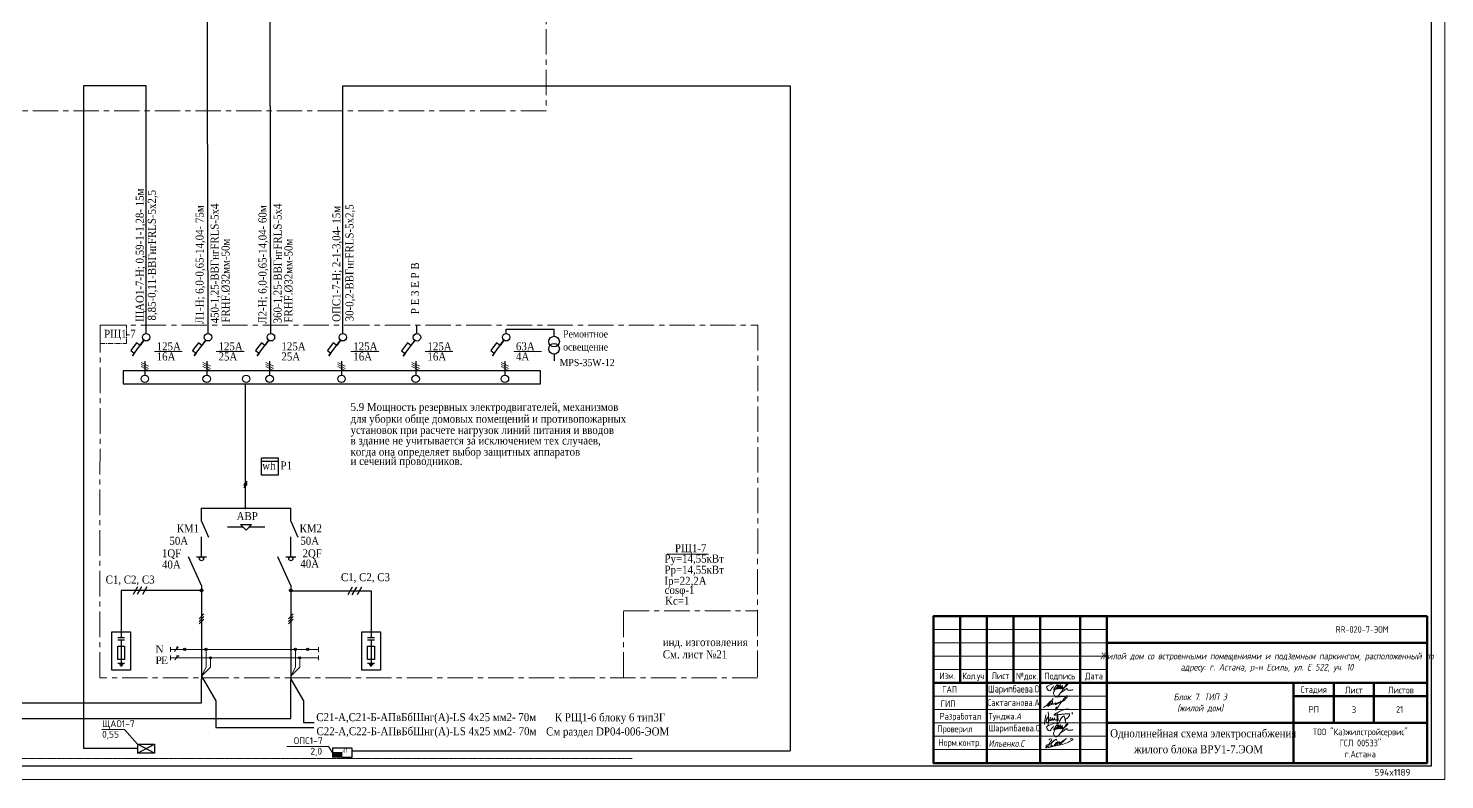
# Model space of a CAD drawing. Header units: millimetres. Extents: x 238368 to 12576735, y -3287118 to 3545602.
# Drawn here: x 5350084 to 5403170, y -2015377 to -1987223 of the extents above; entities that cross this region are included whole.
import ezdxf

# ---------------------------------------------------------------- set-up
doc = ezdxf.new("R2010")
doc.units = ezdxf.units.MM
for name, pattern in [('ACAD_ISO04W100', [30, 24, -3, 0, -3]), ('CENTER', [50.8, 31.75, -6.35, 6.35, -6.35]), ('CENTER2', [28.575, 19.05, -3.175, 3.175, -3.175]), ('CONTI', [0])]:
    doc.linetypes.add(name, pattern=pattern)
doc.layers.get('0').update_dxf_attribs({"lineweight": 13})
for name, color, linetype, lineweight in [('A-SHEET-n', 26, 'Continuous', 50), ('A-TABLE_2', 26, 'Continuous', 15), ('Text standart (rus)', 7, 'Continuous', 13), ('Подпись', 162, 'Continuous', 15), ('ЭЛ', 7, 'Continuous', 30), ('ЭЛ.ос', 7, 'Continuous', 30)]:
    doc.layers.add(name, color=color, linetype=linetype, lineweight=lineweight)
for name, color, linetype in [('A_SHTAMP', 7, 'Continuous'), ('Dimension', 5, 'Continuous'), ('Рамка', 250, 'CONTI')]:
    doc.layers.add(name, color=color, linetype=linetype)
doc.layers.add('G-IMPT', color=1, linetype='Continuous', lineweight=25, true_color=0xff0000)
doc.layers.add('PDF _0', color=7, linetype='Continuous', true_color=0xfa0000)
doc.styles.add('GOST', font='isocpeur.ttf')
doc.styles.get("Standard").update_dxf_attribs({"font": 'isocpeur.ttf', "width": 0.8})
doc.styles.add('TNRC', font='times.ttf')

# ---------------------------------------------------------------- blocks, each defined once
blk = doc.blocks.new('A$C64CD1D81')
at = {"layer": 'Dimension', "ltscale": 0.1}
h = blk.add_hatch(color=0, dxfattribs=at)
h.set_gradient(color2=(0, 0, 0), one_color=1)
h.paths.add_polyline_path([(0, 364), (0, 0), (728, 0), (728, 364)])
at = {"layer": 'Dimension', "color": 0, "ltscale": 0.1}
for p, q in [((0, 728), (0, 0)), ((0, 728), (1456, 728)), ((728, 364), (0, 364)), ((1456, 0), (728, 0)), ((1456, 728), (1456, 0))]:
    blk.add_line(p, q, dxfattribs=at)
at = {"layer": 'Dimension', "color": 0, "ltscale": 0.1, "insert": (557, 525, -7), "char_height": 320, "width": 1600, "attachment_point": 4}
blk.add_mtext('{\\fGOST type A|b0|i1|c0|p34; \\fGOST type A|b0|i1|c204|p34;А1}', dxfattribs=at)
blk = doc.blocks.new('A$C057992fb')
at = {"layer": 'G-IMPT', "color": 154, "lineweight": 9, "true_color": 0x0052a5}
for points in [[(45289, 30752), (45193, 29549), (45189, 28434), (45266, 27408), (45412, 26467), (45615, 25610), (45863, 24833), (46144, 24136), (46448, 23516), (46762, 22970), (47088, 22494), (47426, 22085), (47777, 21738), (48141, 21448), (48522, 21211), (48918, 21024), (49332, 20881), (49764, 20778), (50210, 20715), (50666, 20689), (51127, 20699), (51588, 20744), (52046, 20822), (52495, 20932), (52931, 21072), (53351, 21240), (53755, 21429), (54145, 21630), (54523, 21834), (54890, 22034), (55249, 22220), (55601, 22384), (55948, 22518), (56292, 22615), (56630, 22672), (56964, 22689), (57292, 22666), (57613, 22603), (57927, 22497), (58232, 22351), (58527, 22162), (58812, 21931), (59086, 21665), (59345, 21371), (59590, 21055), (59817, 20726), (60025, 20390), (60214, 20054), (60380, 19726), (60522, 19413), (60643, 19121), (60745, 18858), (60828, 18631), (60897, 18446), (60951, 18310), (60994, 18229), (61028, 18212), (61053, 18265), (61072, 18394), (61082, 18607), (61085, 18910), (61080, 19312), (61067, 19818), (61046, 20436), (61017, 21173), (60979, 22037), (60930, 23046), (60867, 24217), (60787, 25567), (60689, 27116), (60568, 28881), (60423, 30881), (60251, 33133), (60050, 35627), (59827, 38246), (59589, 40840), (59343, 43265), (59096, 45372), (58857, 47015), (58632, 48047), (58429, 48321), (58253, 47740), (58102, 46404), (57969, 44464), (57850, 42072), (57740, 39378), (57633, 36532), (57525, 33685), (57409, 30988), (57284, 28562), (57153, 26405), (57023, 24487), (56899, 22776), (56789, 21242), (56697, 19853), (56632, 18578), (56598, 17386), (56601, 16252), (56642, 15168), (56719, 14133), (56833, 13145), (56981, 12204), (57164, 11307), (57381, 10452), (57631, 9640), (57912, 8868), (58221, 8143), (58550, 7470), (58897, 6856), (59254, 6308), (59616, 5832), (59979, 5434), (60336, 5120), (60685, 4899), (61035, 4788), (61395, 4804), (61776, 4965), (62189, 5291), (62644, 5799), (63153, 6508), (63724, 7435), (64368, 8590), (65082, 9949), (65861, 11478), (66703, 13144), (67602, 14912), (68556, 16750), (69559, 18623), (70608, 20499), (71698, 22347), (72815, 24148), (73946, 25887), (75077, 27549), (76194, 29118), (77283, 30579), (78331, 31916), (79323, 33114), (80250, 34161), (81114, 35062), (81923, 35826), (82684, 36461), (83405, 36975), (84092, 37377), (84754, 37677), (85396, 37881), (86026, 37995), (86642, 38007), (87244, 37903), (87828, 37665), (88394, 37279), (88940, 36729), (89464, 36000), (89965, 35077), (90441, 33950), (90895, 32642), (91328, 31182), (91744, 29598), (92145, 27920), (92534, 26177), (92913, 24397), (93285, 22610), (93651, 20844), (94005, 19119), (94339, 17458), (94647, 15880), (94921, 14407), (95154, 13058), (95337, 11856), (95465, 10819), (95531, 9968), (95543, 9316), (95509, 8874), (95439, 8654), (95340, 8667), (95223, 8926), (95096, 9442), (94969, 10227), (94849, 11280), (94744, 12550), (94660, 13977), (94604, 15497), (94582, 17049), (94602, 18569), (94670, 19997), (94792, 21269), (94974, 22338), (95219, 23220), (95526, 23945), (95898, 24541), (96335, 25040), (96838, 25471), (97409, 25864), (98048, 26249), (98754, 26652), (99520, 27086), (100336, 27556), (101191, 28070), (102075, 28637), (102979, 29263), (103892, 29957), (104805, 30725), (105708, 31571), (106590, 32485), (107443, 33451), (108256, 34457), (109020, 35487), (109726, 36526), (110363, 37561), (110923, 38576), (111398, 39560), (111792, 40508), (112111, 41417), (112362, 42284), (112549, 43107), (112680, 43884), (112761, 44611), (112798, 45287), (112795, 45909), (112743, 46476), (112635, 46989), (112459, 47448), (112207, 47852), (111867, 48203), (111432, 48499), (110891, 48742), (110229, 48931), (109415, 49064), (108413, 49143), (107185, 49165), (105696, 49131), (103909, 49038), (101787, 48887), (99295, 48678), (96414, 48410), (93204, 48092), (89742, 47736), (86105, 47351), (82372, 46947), (78619, 46537), (74925, 46129), (71367, 45734), (68011, 45361), (64873, 45013), (61956, 44689), (59265, 44390), (56804, 44117), (54576, 43870), (52586, 43649), (50837, 43455), (49330, 43288), (48048, 43152), (46968, 43048), (46071, 42979), (45334, 42949), (44737, 42959), (44258, 43013), (43877, 43113), (43578, 43262), (43368, 43463), (43263, 43719), (43275, 44033), (43420, 44408), (43710, 44848), (44161, 45355), (44785, 45932), (45597, 46584), (46612, 47318), (47846, 48142), (49313, 49064), (51028, 50092), (53008, 51235), (55267, 52500), (57821, 53896), (60672, 55423), (63771, 57048), (67055, 58728), (70464, 60422), (73935, 62088), (77407, 63685), (80817, 65170), (84104, 66503), (87226, 67646), (90228, 68586), (93175, 69313), (96130, 69819), (99160, 70093), (102328, 70127), (105700, 69912), (109340, 69439)], [(5386, 43584), (3608, 33561), (2272, 25866), (1315, 19990), (673, 15420), (284, 11648), (84, 8160), (11, 4448), (0, 0)], [(17362, 14978), (17173, 19223), (16965, 22658), (16739, 25381), (16498, 27490), (16244, 29084), (15978, 30260), (15703, 31118), (15420, 31756), (15131, 32256), (14837, 32641), (14539, 32919), (14237, 33097), (13931, 33183), (13622, 33184), (13311, 33106), (12999, 32959), (12684, 32745), (12366, 32456), (12041, 32077), (11708, 31596), (11363, 31000), (11003, 30275), (10627, 29410), (10231, 28389), (9816, 27209), (9393, 25895), (8974, 24482), (8575, 23003), (8208, 21493), (7888, 19985), (7627, 18513), (7440, 17112), (7336, 15810), (7314, 14612), (7366, 13519), (7486, 12530), (7668, 11644), (7907, 10863), (8195, 10186), (8527, 9612), (8897, 9142), (9305, 8777), (9753, 8517), (10240, 8363), (10768, 8316), (11338, 8376), (11950, 8545), (12606, 8823), (13305, 9213), (14050, 9729), (14839, 10384), (15673, 11194), (16551, 12174), (17476, 13340), (18445, 14705), (19460, 16285), (20516, 18084), (21583, 20068), (22630, 22190), (23622, 24405), (24525, 26666), (25307, 28928), (25934, 31145), (26372, 33272)], [(16097, 57545), (16948, 53558), (17543, 49068), (17914, 44213), (18097, 39127), (18124, 33948), (18030, 28810), (17850, 23850), (17617, 19204), (17362, 14978), (17107, 11163), (16867, 7717), (16661, 4602), (16505, 1777), (16418, -797), (16416, -3160), (16517, -5352)], [(26153, 32209), (25895, 30330), (25714, 28637), (25600, 27122), (25544, 25772), (25537, 24578), (25568, 23531), (25629, 22619), (25711, 21833), (25804, 21163), (25910, 20598), (26028, 20128), (26162, 19742), (26310, 19431), (26476, 19183), (26660, 18990), (26864, 18839), (27088, 18724), (27330, 18643), (27588, 18599), (27859, 18592), (28140, 18625), (28430, 18700), (28725, 18817), (29023, 18978), (29322, 19186), (29624, 19440), (29931, 19742), (30246, 20092), (30569, 20492), (30905, 20941), (31255, 21441), (31622, 21993), (32005, 22595), (32402, 23242), (32805, 23925), (33210, 24639), (33609, 25374), (33997, 26123), (34368, 26879), (34716, 27634), (35036, 28377), (35324, 29089), (35578, 29746), (35794, 30324), (35970, 30800), (36103, 31151), (36191, 31353), (36231, 31383), (36222, 31226), (36172, 30900), (36091, 30432), (35989, 29847), (35876, 29172), (35763, 28434), (35659, 27659), (35574, 26873), (35517, 26098), (35489, 25346), (35489, 24620), (35518, 23928), (35575, 23275), (35659, 22667), (35771, 22110), (35909, 21610), (36073, 21171), (36260, 20793), (36466, 20473), (36685, 20208), (36915, 19997), (37150, 19837), (37388, 19726), (37624, 19661), (37855, 19641), (38084, 19664), (38314, 19732), (38550, 19844), (38795, 19999), (39053, 20199), (39328, 20442), (39624, 20729), (39949, 21072), (40327, 21531), (40786, 22178), (41354, 23085), (42061, 24323), (42933, 25966), (44000, 28085), (45289, 30752)], [(125385, 56635), (125208, 54967), (125101, 53665), (125085, 52622), (125179, 51732), (125403, 50888), (125775, 49986), (126316, 48919), (127045, 47580)]]:
    blk.add_lwpolyline(points, dxfattribs=at)

msp = doc.modelspace()

# ---------------------------------------------------------------- hatches: boundary and pattern name
at = {"layer": 'ЭЛ.ос'}
for points in [[(5358250, -2005202, 1), (5358192, -2005202, 1)], [(5355992, -2010497, 1), (5355905, -2010497, 1)], [(5356787, -2010497, 1), (5356700, -2010497, 1)], [(5356955, -2010812, 1), (5356868, -2010812, 1)], [(5360135, -2010497, 1), (5360048, -2010497, 1)], [(5360303, -2010812, 1), (5360216, -2010812, 1)], [(5360594, -2010497, 1), (5360507, -2010497, 1)]]:
    msp.add_hatch(color=256, dxfattribs=at).paths.add_polyline_path(points)
at = {"layer": 'ЭЛ.ос', "lineweight": 20}
msp.add_hatch(color=256, dxfattribs=at).paths.add_polyline_path([(5355695, -2010422, 1), (5355649, -2010422, 1)])

# ---------------------------------------------------------------- linework, layer by layer
at = {"lineweight": 30}
for p, q in [((5369786, -1998513), (5369786, -1998763)), ((5369788, -1999430), (5369788, -1999680))]:
    msp.add_line(p, q, dxfattribs=at)
at = {"lineweight": 15}
for p, q in [((5354809, -1999338), (5355851, -1999338)), ((5357126, -1999338), (5358168, -1999338)), ((5362178, -1999338), (5363220, -1999338)), ((5364958, -1999338), (5366000, -1999338)), ((5368276, -1999338), (5369318, -1999338)), ((5374011, -2006927), (5375574, -2006927))]:
    msp.add_line(p, q, dxfattribs=at)
at = {"color": 7, "lineweight": 18}
for p, q in [((5361540, -2014377, 0), (5361706, -2014377, 0)), ((5361605, -2014371, 0), (5361771, -2014371, 0)), ((5361664, -2014376, 0), (5361664, -2014544, 0)), ((5361734, -2014361, 0), (5361734, -2014554, 0)), ((5361736, -2014370, 0), (5361736, -2014538, 0))]:
    msp.add_line(p, q, dxfattribs=at)
at = {"lineweight": 30}
for centre in [(5369790, -1998963), (5369790, -1999230)]:
    msp.add_circle(centre, 200, dxfattribs=at)
at = {"layer": 'A-SHEET-n', "color": 0}
for p, q in [((5385010, -2011768), (5385010, -2009253)), ((5386010, -2014753), (5386010, -2009253)), ((5387010, -2011753), (5387010, -2009253)), ((5388010, -2014753), (5388010, -2009253)), ((5389510, -2014753), (5389510, -2009253)), ((5390510, -2014753), (5390510, -2009253)), ((5390510, -2010253), (5402510, -2010253)), ((5384010, -2011753), (5390510, -2011753)), ((5390510, -2011753), (5402510, -2011753)), ((5397510, -2011753), (5397510, -2014753)), ((5390510, -2013253), (5402510, -2013253))]:
    msp.add_line(p, q, dxfattribs=at)
at = {"layer": 'A-SHEET-n', "color": 0, "linetype": 'Continuous'}
for p, q in [((5399010, -2011753), (5399010, -2013253)), ((5400510, -2011753), (5400510, -2013253)), ((5397510, -2012253), (5402510, -2012253))]:
    msp.add_line(p, q, dxfattribs=at)
at = {"layer": 'A-SHEET-n', "linetype": 'Continuous', "lineweight": 13}
msp.add_line((5397510, -2013253), (5402510, -2013253), dxfattribs=at)
at = {"layer": 'A-SHEET-n', "color": 0}
msp.add_lwpolyline([(5402510, -2009253), (5384010, -2009253), (5384010, -2014753), (5402510, -2014753)], close=True, dxfattribs=at)
at = {"layer": 'A-TABLE_2', "color": 0}
for p, q in [((5384010, -2009753), (5390510, -2009753)), ((5384010, -2010253), (5390510, -2010253)), ((5384010, -2010753), (5390510, -2010753)), ((5384010, -2011253), (5390510, -2011253)), ((5384010, -2012253), (5390510, -2012253)), ((5384010, -2012753), (5390510, -2012753)), ((5384010, -2013253), (5390510, -2013253)), ((5384010, -2013753), (5390510, -2013753)), ((5384010, -2014253), (5390510, -2014253))]:
    msp.add_line(p, q, dxfattribs=at)
at = {"layer": 'PDF _0', "color": 7, "lineweight": 30}
for p, q in [((5354173, -2008148), (5354009, -2008433)), ((5354331, -2008148), (5354167, -2008433)), ((5354525, -2008148), (5354361, -2008433)), ((5362221, -2008164), (5362056, -2008449)), ((5362379, -2008164), (5362214, -2008449)), ((5362573, -2008164), (5362408, -2008449)), ((5353694, -2010066), (5353439, -2010066)), ((5353694, -2010148), (5353439, -2010148)), ((5363058, -2010066), (5362803, -2010066)), ((5363058, -2010148), (5362803, -2010148))]:
    msp.add_line(p, q, dxfattribs=at)
for points in [[(5356574, -2008291), (5353567, -2008291), (5353567, -2010066)], [(5359923, -2008305), (5362931, -2008305), (5362931, -2010066)], [(5353567, -2010148), (5353567, -2011025)], [(5362931, -2010148), (5362931, -2011025)], [(5353694, -2011025), (5353439, -2011025)], [(5353643, -2011076), (5353499, -2011076)], [(5353600, -2011126), (5353533, -2011126)], [(5363058, -2011025), (5362803, -2011025)], [(5363007, -2011076), (5362863, -2011076)], [(5362965, -2011126), (5362897, -2011126)]]:
    msp.add_lwpolyline(points, dxfattribs=at)
for points in [[(5353915, -2011271), (5353218, -2011271), (5353218, -2009833), (5353915, -2009833)], [(5363279, -2011271), (5362583, -2011271), (5362583, -2009833), (5363279, -2009833)], [(5353694, -2010872), (5353439, -2010872), (5353439, -2010370), (5353694, -2010370)], [(5363058, -2010872), (5362803, -2010872), (5362803, -2010370), (5363058, -2010370)]]:
    msp.add_lwpolyline(points, close=True, dxfattribs=at)
at = {"layer": 'Text standart (rus)'}
msp.add_lwpolyline([(5403170, -1955977), (5403170, -2015377), (5284270, -2015377), (5284270, -1955977)], close=True, dxfattribs=at)
for points in [[(5352842, -2013501), (5353688, -2013501), (5354172, -2014045)], [(5359769, -2014131), (5361336, -2014131), (5361486, -2014368)]]:
    msp.add_lwpolyline(points, dxfattribs=at)
at = {"layer": 'Text standart (rus)', "lineweight": 25}
for centre in [(5356575, -2007100), (5359923, -2007100)]:
    msp.add_circle(centre, 76.3, dxfattribs=at)
at = {"layer": 'Подпись', "color": 0, "lineweight": 13}
for p, q in [((5388502, -2012335), (5388292, -2012634)), ((5388555, -2012292), (5388944, -2012265)), ((5388132, -2012668), (5388389, -2012496))]:
    msp.add_line(p, q, dxfattribs=at)
for points in [[(5388247, -2011923), (5388247, -2011923), (5388247, -2011883), (5388332, -2011849), (5388363, -2011833)], [(5388322, -2012034), (5388322, -2012034), (5388311, -2012029), (5388247, -2011949), (5388247, -2011923)], [(5388363, -2011833), (5388363, -2011833), (5388396, -2011815), (5388642, -2011726), (5388651, -2011782)], [(5388470, -2011928), (5388470, -2011928), (5388450, -2011954), (5388436, -2011967), (5388415, -2011995)], [(5388509, -2011857), (5388492, -2011892), (5388496, -2011895), (5388470, -2011928)], [(5388588, -2011889), (5388588, -2011889), (5388580, -2011901), (5388497, -2012026), (5388536, -2012021)], [(5388536, -2012021), (5388536, -2012021), (5388546, -2012020), (5388689, -2011865), (5388698, -2011852)], [(5388576, -2012002), (5388576, -2012002), (5388616, -2011956), (5388665, -2011923), (5388725, -2011911)], [(5388651, -2011782), (5388651, -2011782), (5388660, -2011834), (5388617, -2011850), (5388588, -2011889)], [(5388608, -2011951), (5388608, -2011951), (5388589, -2011969), (5388617, -2012008), (5388682, -2011936)], [(5388713, -2011823), (5388713, -2011823), (5388687, -2011823), (5388635, -2011925), (5388608, -2011951)], [(5388685, -2011936), (5388685, -2011936), (5388667, -2011955), (5388682, -2011983), (5388731, -2011930)], [(5388682, -2011936), (5388682, -2011936), (5388693, -2011924), (5388784, -2011836), (5388767, -2011825)], [(5388767, -2011825), (5388767, -2011825), (5388759, -2011821), (5388699, -2011922), (5388685, -2011936)], [(5388795, -2011868), (5388795, -2011868), (5388790, -2011868), (5388697, -2011978), (5388760, -2011964)], [(5388698, -2011852), (5388698, -2011852), (5388704, -2011843), (5388720, -2011839), (5388713, -2011823)], [(5388725, -2011911), (5388725, -2011911), (5388748, -2011906), (5388779, -2011906), (5388805, -2011909)], [(5388731, -2011930), (5388731, -2011930), (5388732, -2011929), (5388821, -2011865), (5388795, -2011868)], [(5388821, -2011856), (5388821, -2011856), (5388808, -2011857), (5388744, -2011904), (5388744, -2011938)], [(5388744, -2011938), (5388744, -2011938), (5388744, -2011992), (5388768, -2011952), (5388814, -2011920)], [(5388760, -2011964), (5388760, -2011964), (5388800, -2011955), (5388874, -2011853), (5388821, -2011856)], [(5388783, -2011934), (5388783, -2011934), (5388776, -2011986), (5388800, -2011969), (5388841, -2011950)], [(5388814, -2011920), (5388814, -2011920), (5388843, -2011899), (5388790, -2011872), (5388783, -2011934)], [(5388805, -2011909), (5388805, -2011909), (5388836, -2011912), (5388866, -2011921), (5388866, -2011959)], [(5388906, -2011934), (5388906, -2011934), (5388905, -2011934), (5388817, -2012069), (5388817, -2012070)], [(5388841, -2011950), (5388841, -2011950), (5388857, -2011943), (5388881, -2011929), (5388923, -2011915)], [(5389046, -2011768), (5389046, -2011768), (5388990, -2011768), (5388951, -2011886), (5388906, -2011934)], [(5388908, -2012033), (5388908, -2012033), (5388925, -2012021), (5389015, -2011938), (5389015, -2011976)], [(5388923, -2011915), (5388923, -2011915), (5388944, -2011908), (5388963, -2011881), (5388981, -2011873)], [(5388981, -2011873), (5389011, -2011849), (5389046, -2011808), (5389046, -2011768)], [(5388415, -2011995), (5388415, -2011995), (5388389, -2012030), (5388369, -2012056), (5388322, -2012034)], [(5388552, -2012238), (5388552, -2012238), (5388478, -2012175), (5388520, -2012067), (5388576, -2012002)], [(5388661, -2012251), (5388661, -2012251), (5388616, -2012279), (5388598, -2012277), (5388552, -2012238)], [(5388817, -2012070), (5388817, -2012070), (5388799, -2012103), (5388687, -2012235), (5388661, -2012251)], [(5388852, -2012014), (5388852, -2012014), (5388843, -2012077), (5388781, -2012128), (5388908, -2012033)], [(5388866, -2011959), (5388866, -2011959), (5388866, -2011997), (5388853, -2012004), (5388852, -2012014)], [(5389015, -2011976), (5389015, -2011976), (5389015, -2012029), (5389046, -2012027), (5389125, -2012027)], [(5389125, -2012027), (5389125, -2012027), (5389155, -2012027), (5389210, -2012019), (5389236, -2012003)], [(5388247, -2013423), (5388247, -2013423), (5388247, -2013383), (5388332, -2013349), (5388363, -2013333)], [(5388322, -2013534), (5388322, -2013534), (5388311, -2013529), (5388247, -2013449), (5388247, -2013423)], [(5388415, -2013495), (5388415, -2013495), (5388389, -2013530), (5388369, -2013556), (5388322, -2013534)], [(5388363, -2013333), (5388363, -2013333), (5388396, -2013315), (5388642, -2013226), (5388651, -2013282)], [(5388470, -2013428), (5388470, -2013428), (5388450, -2013454), (5388436, -2013467), (5388415, -2013495)], [(5388509, -2013357), (5388492, -2013392), (5388496, -2013395), (5388470, -2013428)], [(5388588, -2013389), (5388588, -2013389), (5388580, -2013401), (5388497, -2013526), (5388536, -2013521)], [(5388552, -2013738), (5388552, -2013738), (5388478, -2013675), (5388520, -2013567), (5388576, -2013502)], [(5388536, -2013521), (5388536, -2013521), (5388546, -2013520), (5388689, -2013365), (5388698, -2013352)], [(5388576, -2013502), (5388576, -2013502), (5388616, -2013456), (5388665, -2013423), (5388725, -2013411)], [(5388651, -2013282), (5388651, -2013282), (5388660, -2013334), (5388617, -2013350), (5388588, -2013389)], [(5388608, -2013451), (5388608, -2013451), (5388589, -2013469), (5388617, -2013508), (5388682, -2013436)], [(5388713, -2013323), (5388713, -2013323), (5388687, -2013323), (5388635, -2013425), (5388608, -2013451)], [(5388685, -2013436), (5388685, -2013436), (5388667, -2013455), (5388682, -2013483), (5388731, -2013430)], [(5388682, -2013436), (5388682, -2013436), (5388693, -2013424), (5388784, -2013336), (5388767, -2013325)], [(5388767, -2013325), (5388767, -2013325), (5388759, -2013321), (5388699, -2013422), (5388685, -2013436)], [(5388795, -2013368), (5388795, -2013368), (5388790, -2013368), (5388697, -2013478), (5388760, -2013464)], [(5388698, -2013352), (5388698, -2013352), (5388704, -2013343), (5388720, -2013339), (5388713, -2013323)], [(5388725, -2013411), (5388725, -2013411), (5388748, -2013406), (5388779, -2013406), (5388805, -2013409)], [(5388731, -2013430), (5388731, -2013430), (5388732, -2013429), (5388821, -2013365), (5388795, -2013368)], [(5388821, -2013356), (5388821, -2013356), (5388808, -2013357), (5388744, -2013404), (5388744, -2013438)], [(5388744, -2013438), (5388744, -2013438), (5388744, -2013492), (5388768, -2013452), (5388814, -2013420)], [(5388760, -2013464), (5388760, -2013464), (5388800, -2013455), (5388874, -2013353), (5388821, -2013356)], [(5388783, -2013434), (5388783, -2013434), (5388776, -2013486), (5388800, -2013469), (5388841, -2013450)], [(5388852, -2013514), (5388852, -2013514), (5388843, -2013577), (5388781, -2013628), (5388908, -2013533)], [(5388814, -2013420), (5388814, -2013420), (5388843, -2013399), (5388790, -2013372), (5388783, -2013434)], [(5388805, -2013409), (5388805, -2013409), (5388836, -2013412), (5388866, -2013421), (5388866, -2013459)], [(5388906, -2013434), (5388906, -2013434), (5388905, -2013434), (5388817, -2013569), (5388817, -2013570)], [(5388841, -2013450), (5388841, -2013450), (5388857, -2013443), (5388881, -2013429), (5388923, -2013415)], [(5388866, -2013459), (5388866, -2013459), (5388866, -2013497), (5388853, -2013504), (5388852, -2013514)], [(5389046, -2013268), (5389046, -2013268), (5388990, -2013268), (5388951, -2013386), (5388906, -2013434)], [(5388908, -2013533), (5388908, -2013533), (5388925, -2013521), (5389015, -2013438), (5389015, -2013476)], [(5388923, -2013415), (5388923, -2013415), (5388944, -2013408), (5388963, -2013381), (5388981, -2013373)], [(5388981, -2013373), (5389011, -2013349), (5389046, -2013308), (5389046, -2013268)], [(5389015, -2013476), (5389015, -2013476), (5389015, -2013529), (5389046, -2013527), (5389125, -2013527)], [(5389125, -2013527), (5389125, -2013527), (5389155, -2013527), (5389210, -2013519), (5389236, -2013503)], [(5388661, -2013751), (5388661, -2013751), (5388616, -2013779), (5388598, -2013777), (5388552, -2013738)], [(5388817, -2013570), (5388817, -2013570), (5388799, -2013603), (5388687, -2013735), (5388661, -2013751)]]:
    msp.add_open_spline(points, degree=3, dxfattribs=at)
for points, knots in [([(5388432, -2012518), (5388429, -2012523), (5388404, -2012556), (5388435, -2012542), (5388463, -2012514), (5388471, -2012498), (5388474, -2012478), (5388471, -2012456), (5388461, -2012437), (5388446, -2012424), (5388427, -2012420), (5388401, -2012432), (5388377, -2012452), (5388354, -2012472), (5388334, -2012494), (5388316, -2012513), (5388302, -2012531), (5388292, -2012545), (5388282, -2012560), (5388272, -2012581), (5388266, -2012603), (5388290, -2012614), (5388319, -2012610), (5388350, -2012594), (5388387, -2012576), (5388430, -2012561), (5388470, -2012549), (5388509, -2012540), (5388539, -2012533), (5388566, -2012522), (5388599, -2012502), (5388624, -2012487), (5388596, -2012513), (5388564, -2012555), (5388570, -2012565), (5388601, -2012553), (5388620, -2012546), (5388639, -2012536), (5388653, -2012522), (5388663, -2012504), (5388679, -2012493), (5388719, -2012492), (5388681, -2012477), (5388685, -2012513), (5388704, -2012503), (5388724, -2012490), (5388742, -2012482), (5388757, -2012475), (5388773, -2012463), (5388810, -2012437), (5388790, -2012429), (5388764, -2012456), (5388757, -2012477), (5388774, -2012475), (5388801, -2012460), (5388821, -2012450), (5388840, -2012442), (5388862, -2012432), (5388884, -2012421), (5388905, -2012408), (5388925, -2012393), (5388941, -2012376), (5388955, -2012359), (5388968, -2012344), (5388980, -2012328), (5388994, -2012313), (5389009, -2012296), (5389023, -2012277), (5389034, -2012257), (5389045, -2012231), (5389032, -2012228), (5388986, -2012257), (5388957, -2012278), (5388931, -2012304), (5388910, -2012330), (5388894, -2012352), (5388866, -2012390), (5388823, -2012445), (5388773, -2012511), (5388736, -2012566), (5388713, -2012601), (5388694, -2012630), (5388674, -2012659), (5388654, -2012687), (5388637, -2012711), (5388623, -2012729), (5388609, -2012746), (5388594, -2012763), (5388577, -2012780), (5388580, -2012755), (5388591, -2012722), (5388599, -2012698), (5388609, -2012676), (5388617, -2012658), (5388621, -2012648)], [0, 0, 0, 0, 0.00060755, 0.00247273, 0.00315236, 0.00383199, 0.00449622, 0.00516044, 0.00586758, 0.00639794, 0.00702849, 0.00793602, 0.00902725, 0.00966472, 0.01093966, 0.01204751, 0.01260144, 0.01315537, 0.01360808, 0.01406079, 0.01496622, 0.0157244, 0.01659251, 0.01750874, 0.01927518, 0.02058351, 0.02197982, 0.02337612, 0.0244073, 0.02543847, 0.02620867, 0.02697888, 0.02843492, 0.02901787, 0.03009652, 0.03055027, 0.03141584, 0.03199288, 0.03273637, 0.03356858, 0.03406091, 0.03453927, 0.03569146, 0.03623139, 0.03687441, 0.03740068, 0.03795656, 0.0388348, 0.03945149, 0.04006819, 0.04155671, 0.04199123, 0.04256485, 0.0434437, 0.04406192, 0.04468015, 0.0455023, 0.04632445, 0.04712656, 0.04792867, 0.04873079, 0.0495329, 0.05018967, 0.05084645, 0.05150323, 0.05216, 0.05304957, 0.05393914, 0.05438392, 0.0548287, 0.05606482, 0.05675794, 0.05840456, 0.05970462, 0.06100469, 0.06165472, 0.06230475, 0.06550751, 0.06871026, 0.07037213, 0.072034, 0.07286494, 0.07369587, 0.07535774, 0.07625447, 0.07715121, 0.07759957, 0.07804794, 0.07872049, 0.07973911, 0.08053355, 0.08106318, 0.08212244, 0.08318169, 0.08318169, 0.08318169, 0.08318169]), ([(5388345, -2013903), (5388342, -2013889), (5388332, -2013842), (5388511, -2013847), (5388339, -2013994), (5388292, -2014188), (5388195, -2014070), (5388429, -2014074), (5388440, -2013953), (5388642, -2013832), (5388636, -2013912), (5388587, -2013871), (5388525, -2013916), (5388464, -2013979), (5388411, -2014057), (5388421, -2014185), (5388564, -2014106), (5388653, -2013941), (5388581, -2014028), (5388566, -2014053), (5388539, -2014120), (5388540, -2014059), (5388610, -2014035), (5388640, -2013990), (5388669, -2013948), (5388703, -2014010), (5388662, -2014032), (5388630, -2014090), (5388669, -2014000), (5388683, -2013978), (5388752, -2013941), (5388740, -2013985), (5388733, -2014007), (5388706, -2014054), (5388772, -2014039), (5388797, -2014012), (5388851, -2013979), (5388893, -2013919), (5389054, -2013782), (5388874, -2013908), (5388799, -2013982), (5388654, -2014082), (5388467, -2014122), (5388341, -2014177), (5388151, -2014203), (5388357, -2014098), (5388539, -2014125), (5388818, -2014071), (5389041, -2013990), (5389145, -2013924), (5389300, -2013852), (5389153, -2013827), (5389147, -2013866), (5389145, -2013875)], [0, 0, 0, 0, 0.356616, 1.272558, 2.865807, 4.634394, 4.986691, 6.409221, 8.252639, 9.710469, 9.818151, 10.27956, 10.749416, 11.964584, 12.986681, 13.504455, 15.222795, 16.1628, 16.79385, 17.272401, 17.706783, 17.7859, 18.807471, 19.425643, 19.649559, 19.990004, 20.751177, 20.937822, 21.514628, 22.132842, 22.608707, 22.709584, 23.323215, 23.47388, 24.059158, 24.304273, 24.717302, 25.808766, 27.030189, 28.417996, 29.437299, 30.808377, 33.450094, 34.77735, 35.868975, 36.799427, 39.193349, 42.486695, 44.905411, 45.880086, 46.93717, 47.809076, 48.05934, 48.05934, 48.05934, 48.05934])]:
    msp.add_open_spline(points, degree=3, knots=knots, dxfattribs=at)
at = {"layer": 'Рамка'}
msp.add_lwpolyline([(5402670, -1956477), (5402670, -2014877), (5286270, -2014877), (5286270, -1956477)], close=True, dxfattribs=at)
at = {"layer": 'ЭЛ'}
for p, q in [((5354501, -1989383), (5352149, -1989383)), ((5352149, -1989383), (5352149, -2014213)), ((5356387, -2007024), (5356764, -2007024)), ((5359735, -2007024), (5360112, -2007024)), ((5354172, -2014213), (5352149, -2014213))]:
    msp.add_line(p, q, dxfattribs=at)
at = {"layer": 'ЭЛ', "linetype": 'ACAD_ISO04W100', "lineweight": 13, "ltscale": 0.5}
msp.add_line((5293455, -2014583), (5372716, -2014583), dxfattribs=at)
at = {"layer": 'ЭЛ', "color": 1, "linetype": 'CENTER', "lineweight": 13, "ltscale": 30}
for points in [[(5289619, -1965916), (5369492, -1965916), (5369492, -1990311), (5289619, -1990311)], [(5352778, -1998344), (5377433, -1998344), (5377414, -2011558), (5352760, -2011558)], [(5377414, -2011558), (5372398, -2011558), (5372398, -2009046), (5377414, -2009046)]]:
    msp.add_lwpolyline(points, close=True, dxfattribs=at)
at = {"layer": 'ЭЛ'}
for points in [[(5356819, -1998659), (5356819, -1998344)], [(5361871, -1998659), (5361871, -1998344)], [(5364651, -1998662), (5364651, -1998347)], [(5367995, -1998659), (5367995, -1998501)], [(5356575, -2008462), (5356575, -2011634)], [(5359923, -2008462), (5359923, -2011634)], [(5354812, -2014381), (5354172, -2014045), (5354172, -2014381), (5354812, -2014045)], [(5354172, -2014045), (5354812, -2014045), (5354812, -2014381), (5354172, -2014381)]]:
    msp.add_lwpolyline(points, dxfattribs=at)
at = {"layer": 'ЭЛ', "lineweight": 30}
msp.add_lwpolyline([(5358221, -2005202), (5358221, -2000540)], dxfattribs=at)
at = {"layer": 'ЭЛ.ос'}
for p, q in [((5361871, -1989383), (5378637, -1989383)), ((5378637, -1989383), (5378637, -2014292)), ((5358818, -2003448), (5359443, -2003448)), ((5358221, -2005202), (5358221, -2005173)), ((5356575, -2011500), (5357107, -2012421)), ((5356575, -2012499), (5356575, -2011609)), ((5359923, -2011609), (5360392, -2012420)), ((5357107, -2012421), (5357107, -2013423)), ((5360392, -2012420), (5360392, -2013234)), ((5306750, -2012499), (5356575, -2012499)), ((5357107, -2013423), (5360784, -2013423)), ((5360392, -2013234), (5360793, -2013234)), ((5362219, -2014292), (5378637, -2014292))]:
    msp.add_line(p, q, dxfattribs=at)
at = {"layer": 'ЭЛ.ос', "color": 7, "ltscale": 0.5}
for p, q in [((5367995, -1998501), (5369788, -1998501)), ((5356575, -2005695), (5356575, -2005206)), ((5356575, -2005206), (5359923, -2005206)), ((5359923, -2005695), (5359923, -2005206)), ((5356575, -2005695), (5356840, -2006286)), ((5357552, -2005898), (5358121, -2005898)), ((5358248, -2006024), (5358041, -2005818)), ((5358041, -2005818), (5358454, -2005818)), ((5358248, -2006024), (5358454, -2005818)), ((5358374, -2005898), (5358943, -2005898)), ((5359923, -2005695), (5360188, -2006286)), ((5356575, -2007024), (5356575, -2006282)), ((5359923, -2007024), (5359923, -2006282)), ((5356575, -2008096), (5356093, -2007024)), ((5359923, -2008096), (5359441, -2007024)), ((5356575, -2008096), (5356575, -2008462)), ((5359923, -2008096), (5359923, -2008462))]:
    msp.add_line(p, q, dxfattribs=at)
at = {"layer": 'ЭЛ.ос', "color": 7, "lineweight": 15, "ltscale": 0.5}
for p, q in [((5354593, -1999888), (5354313, -1999742)), ((5356911, -1999888), (5356630, -1999742)), ((5359269, -1999888), (5358988, -1999742)), ((5361963, -1999888), (5361682, -1999742)), ((5364743, -1999888), (5364462, -1999742)), ((5368087, -1999888), (5367806, -1999742)), ((5354593, -1999964), (5354313, -1999818)), ((5354593, -2000039), (5354313, -1999893)), ((5356911, -1999964), (5356630, -1999818)), ((5356911, -2000039), (5356630, -1999893)), ((5359269, -1999964), (5358988, -1999818)), ((5359269, -2000039), (5358988, -1999893)), ((5361963, -1999964), (5361682, -1999818)), ((5361963, -2000039), (5361682, -1999893)), ((5364743, -1999964), (5364462, -1999818)), ((5364743, -2000039), (5364462, -1999893)), ((5368087, -1999964), (5367806, -1999818)), ((5368087, -2000039), (5367806, -1999893))]:
    msp.add_line(p, q, dxfattribs=at)
at = {"layer": 'ЭЛ.ос', "lineweight": 20}
for p, q in [((5358164, -2004315), (5358288, -2004191)), ((5358164, -2004378), (5358288, -2004254)), ((5358164, -2004441), (5358288, -2004317)), ((5356483, -2009355), (5356668, -2009169)), ((5356483, -2009449), (5356668, -2009263)), ((5359830, -2009355), (5360016, -2009169)), ((5359830, -2009449), (5360016, -2009263)), ((5356483, -2009544), (5356668, -2009358)), ((5359830, -2009544), (5360016, -2009358)), ((5355409, -2010408), (5355409, -2010585)), ((5355409, -2010497), (5360959, -2010497)), ((5355409, -2010724), (5355409, -2010901)), ((5355409, -2010812), (5360959, -2010812)), ((5355566, -2010572), (5355672, -2010422)), ((5355577, -2010888), (5355683, -2010738)), ((5356744, -2010497), (5356744, -2011160)), ((5356912, -2010812), (5356912, -2011160)), ((5360092, -2010497), (5360092, -2011160)), ((5360260, -2010812), (5360260, -2011160)), ((5360959, -2010408), (5360959, -2010585)), ((5360959, -2010724), (5360959, -2010901)), ((5356744, -2011160), (5356575, -2011500)), ((5356912, -2011160), (5356575, -2011500)), ((5360092, -2011160), (5359923, -2011500)), ((5360260, -2011160), (5359923, -2011500))]:
    msp.add_line(p, q, dxfattribs=at)
at = {"layer": 'ЭЛ.ос', "lineweight": 30}
msp.add_line((5355632, -2010738), (5355734, -2010738), dxfattribs=at)
at = {"layer": 'ЭЛ.ос', "color": 7, "ltscale": 0.5}
for points in [[(5356819, -1998659), (5356755, -1970280)], [(5359177, -1998659), (5359113, -1970280)]]:
    msp.add_lwpolyline(points, dxfattribs=at)
at = {"layer": 'ЭЛ.ос'}
for points in [[(5354501, -1998659), (5354501, -1989383)], [(5361871, -1998659), (5361871, -1989383)], [(5364651, -1998662), (5364651, -1998344)], [(5367995, -1998659), (5367995, -1998501)], [(5308949, -2012649), (5308949, -2013086), (5359923, -2013086), (5359923, -2011634)]]:
    msp.add_lwpolyline(points, dxfattribs=at)
at = {"layer": 'ЭЛ.ос', "color": 1, "linetype": 'CENTER2', "lineweight": 13, "ltscale": 10}
msp.add_lwpolyline([(5353767, -1998344), (5352778, -1998344), (5352778, -1999037), (5353767, -1999037)], close=True, dxfattribs=at)
at = {"layer": 'ЭЛ.ос', "color": 7, "ltscale": 10}
for points in [[(5354418, -1998911), (5354275, -1999104), (5354143, -1999007), (5353925, -1999301), (5354056, -1999399), (5353983, -1999499)], [(5353983, -1999499), (5354418, -1998911)], [(5356736, -1998911), (5356593, -1999104), (5356461, -1999007), (5356242, -1999301), (5356374, -1999399), (5356300, -1999499)], [(5356300, -1999499), (5356736, -1998911)], [(5359093, -1998911), (5358951, -1999104), (5358819, -1999007), (5358600, -1999301), (5358732, -1999399), (5358658, -1999499)], [(5358658, -1999499), (5359093, -1998911)], [(5361787, -1998911), (5361645, -1999104), (5361513, -1999007), (5361294, -1999301), (5361426, -1999399), (5361352, -1999499)], [(5361352, -1999499), (5361787, -1998911)], [(5364567, -1998915), (5364425, -1999108), (5364293, -1999010), (5364074, -1999305), (5364206, -1999403), (5364132, -1999502)], [(5364132, -1999502), (5364567, -1998915)], [(5367912, -1998911), (5367769, -1999104), (5367637, -1999007), (5367418, -1999301), (5367550, -1999399), (5367476, -1999499)], [(5367476, -1999499), (5367912, -1998911)], [(5354453, -1999698), (5354453, -2000216)], [(5356771, -1999698), (5356771, -2000216)], [(5359129, -1999698), (5359129, -2000216)], [(5361823, -1999698), (5361823, -2000216)], [(5364603, -1999701), (5364603, -2000219)], [(5367947, -1999698), (5367947, -2000216)]]:
    msp.add_lwpolyline(points, dxfattribs=at)
msp.add_lwpolyline([(5369276, -2000540), (5369276, -2000060), (5353636, -2000060), (5353636, -2000540)], close=True, dxfattribs=at)
at = {"layer": 'ЭЛ.ос'}
msp.add_lwpolyline([(5358818, -2003316), (5359443, -2003316), (5359443, -2003968), (5358818, -2003968)], close=True, dxfattribs=at)
at = {"layer": 'ЭЛ.ос', "color": 7, "ltscale": 0.5}
for centre in [(5354501, -1998799), (5356819, -1998799), (5359177, -1998799), (5361871, -1998799), (5364651, -1998802), (5367995, -1998799), (5354453, -2000356), (5356771, -2000356), (5358249, -2000356), (5359129, -2000356), (5361823, -2000356), (5364603, -2000359), (5367947, -2000356)]:
    msp.add_circle(centre, 140, dxfattribs=at)
at = {"layer": 'ЭЛ.ос'}
for centre, radius in [((5358221, -2005202), 29), ((5356575, -2008291), 54.9), ((5359923, -2008291), 54.9), ((5355948, -2010497), 43.5), ((5356744, -2010497), 43.5), ((5356912, -2010812), 43.5), ((5360092, -2010497), 43.5), ((5360260, -2010812), 43.5), ((5360551, -2010497), 43.5)]:
    msp.add_circle(centre, radius, dxfattribs=at)
at = {"layer": 'ЭЛ.ос', "lineweight": 20}
msp.add_circle((5355672, -2010422), 23.4, dxfattribs=at)

# ---------------------------------------------------------------- block references
at = {"color": 0, "xscale": 0.008271777308926935, "yscale": 0.008271777308926935, "zscale": 0.008271777308926935}
msp.add_blockref('A$C057992fb', (5388174, -2013314), dxfattribs=at)
at = {"layer": 'ЭЛ', "xscale": 0.5, "yscale": 0.5, "zscale": 0.5}
msp.add_blockref('A$C64CD1D81', (5361486, -2014550), dxfattribs=at)

# ---------------------------------------------------------------- texts
at = {"lineweight": 15, "style": 'TNRC', "width": 0.9}
for s, p in [('ЩАО1-7-Н; 0,59-1-1,28- 15м', (5354411, -1998222)), ('8,85-0,11-ВВГнгFRLS-5х2,5', (5354864, -1998172)), ('Л1-Н; 6,0-0,65-14,04- 75м', (5356653, -1998296)), ('450-1,25-ВВГнгFRLS-5x4', (5357217, -1998277)), ('Л2-Н; 6,0-0,65-14,04- 60м', (5359011, -1998296)), ('360-1,25-ВВГнгFRLS-5x4', (5359575, -1998277)), ('ОПС1-7-Н; 2-1-3,04- 15м', (5361780, -1998222)), ('30-0,2-ВВГнгFRLS-5х2,5', (5362270, -1998202)), ('FRHF.Ø32мм-50м', (5357626, -1998246)), ('FRHF.Ø32мм-50м', (5359984, -1998246)), ('Р Е З Е Р В', (5364726, -1997933))]:
    msp.add_text(s, height=300, rotation=90, dxfattribs=at).set_placement(p)
for s, height, p in [('РЩ1-7', 300, (5352924, -1998820)), ('Ремонтное', 270, (5370129, -1998808)), ('125А', 300, (5354895, -1999288)), ('125А', 300, (5357213, -1999288)), ('125А', 300, (5359571, -1999288)), ('125А', 300, (5362265, -1999288)), ('125А', 300, (5365045, -1999288)), ('63А', 300, (5368362, -1999288)), ('освещение', 270, (5370129, -1999296)), ('16А', 300, (5354895, -1999668)), ('25А', 300, (5357213, -1999668)), ('25А', 300, (5359571, -1999668)), ('16А', 300, (5362265, -1999668)), ('16А', 300, (5365045, -1999668)), ('4А', 300, (5368362, -1999668)), ('MPS-35W-12', 270, (5370000, -1999881)), ('5.9 Мощность резервных электродвигателей, механизмов ', 300, (5362163, -2001559, 7)), ('для уборки обще домовых помещений и противопожарных', 300, (5362163, -2002002, 7)), ('установок при расчете нагрузок линий питания и вводов ', 300, (5362163, -2002421, 7)), ('в здание не учитывается за исключением тех случаев, ', 300, (5362163, -2002817, 7)), ('когда она определяет выбор защитных аппаратов  ', 300, (5362163, -2003237, 7)), ('wh', 300, (5358849, -2003757)), ('Р1', 300, (5359537, -2003753)), ('и сечений проводников. ', 300, (5362163, -2003586, 7)), ('АВР', 300, (5357892, -2005650)), ('КМ1', 300, (5355647, -2006108)), ('КМ2', 300, (5360252, -2006108)), ('50А', 300, (5355373, -2006577)), ('50А', 300, (5360280, -2006577)), ('РЩ1-7', 300, (5374319, -2006853)), ('40А', 300, (5355094, -2007464)), ('1QF', 300, (5355092, -2007040)), ('40А', 300, (5360280, -2007433)), ('2QF', 300, (5360362, -2007046)), ('Ру=14,55кВт', 300, (5373928, -2007242)), ('С1, С2, С3', 300, (5361803, -2007939)), ('Рр=14,55кВт', 300, (5373928, -2007659)), ('С1, С2, С3', 300, (5352982, -2008029)), ('Iр=22,2А', 300, (5373928, -2008076)), ('cosφ-1', 300, (5373935, -2008420)), ('Kc=1', 300, (5373951, -2008822)), ('инд. изготовления', 300, (5373865, -2010374)), ('См. лист №21', 300, (5373865, -2010832)), ('С21-А,С21-Б-АПвБбШнг(А)-LS 4х25 мм2- 70м', 300, (5360878, -2013184)), ('К РЩ1-6 блоку 6 тип3Г ', 300, (5369819, -2013190)), ('С22-А,С22-Б-АПвБбШнг(А)-LS 4х25 мм2- 70м', 300, (5360887, -2013711)), ('См раздел DP04-006-ЭОМ ', 300, (5369492, -2013721)), ('Однолинейная схема электроснабжения   ', 300, (5390633, -2013791, 34)), (' жилого блока ВРУ1-7.ЭОМ  ', 300, (5391425, -2014389))]:
    msp.add_text(s, height=height, dxfattribs=at).set_placement(p)
at = {"lineweight": 15, "insert": (5354851, -2010344), "char_height": 280, "width": 612.14, "attachment_point": 1, "line_spacing_factor": 0.9, "style": 'TNRC'}
msp.add_mtext('{\\fTimes New Roman|b0|i0|c204|p18;\\Q0;\\T0.9;\\C0;N\\PРЕ}', dxfattribs=at)
at = {"layer": 'A-SHEET-n', "color": 0, "lineweight": 50, "style": 'GOST', "width": 0.8}
for s, height, p in [('Шарипбаева.О', 270.34, (5386050, -2012112)), ('Сактаганова.А', 250, (5386030, -2012613)), ('Шарипбаева.О', 250, (5386071, -2013571))]:
    msp.add_text(s, height=height, dxfattribs=at).set_placement(p)
at = {"layer": 'A-SHEET-n', "color": 0, "linetype": 'Continuous', "char_height": 250, "attachment_point": 5}
for s, insert, width in [('{\\fISOCPEUR|b0|i1|c204|p34;Жилой дом со встроенными помещениями и подземным паркингом, расположенный по адресу: г. Астана, р-н Есиль, ул. Е 522, уч. 10}', (5396510, -2010988), 12000), ('\\A1;Кол.уч', (5385503, -2011523), 6000), ('\\A1;Лист', (5386519, -2011486), 6000), ('\\A1;№док.', (5387518, -2011515), 6000), ('\\A1;Подпись', (5388746, -2011512), 6000), ('\\A1;Дата', (5390028, -2011517), 6000), ('\\A1;ГAП', (5384616, -2011993), 6000), ('\\A1;Стадия', (5398265, -2012020), 6000), ('\\A1;Лист', (5399767, -2012020), 6000), ('\\A1;Листов', (5401531, -2012020), 6000), ('\\A1;ГИП', (5384557, -2012530), 6000), ('{\\fISOCPEUR|b0|i1|c204|p34;Блок 7. ТИП 3\\P(жилой дом)}', (5394010, -2012503), 7000), ('\\A1;Разработал', (5385019, -2013035), 6000), ('\\A1;РП', (5398265, -2012744), 1380.27), ('\\A1;3', (5399774, -2012756), 1609.61), ('\\A1;21', (5401480, -2012744), 1609.61), ('\\A1;Проверил', (5384816, -2013507), 6000), ('ТОО "Казжилстройсервис"\\PГСЛ 00533"\\Pг.Астана', (5400010, -2014003), 6000), ('\\A1;Норм.контр.', (5384993, -2014021), 6000)]:
    msp.add_mtext(s, dxfattribs=dict(at, insert=insert, width=width))
at = {"layer": 'A-SHEET-n', "color": 0, "linetype": 'Continuous', "lineweight": 13, "insert": (5384528, -2011486), "char_height": 250, "width": 6000, "attachment_point": 5}
msp.add_mtext('\\A1;Изм.', dxfattribs=at)
at = {"layer": 'A-SHEET-n', "color": 0, "lineweight": 30, "insert": (5386076, -2012885), "char_height": 230, "attachment_point": 1}
msp.add_mtext_dynamic_manual_height_columns('Тунджа{\\fGOST Common|b0|i1|c0|p34;.\\fGOST Common|b0|i1|c162|p34;A }', width=1627.43, gutter_width=1, heights=[0], dxfattribs=at)
at = {"layer": 'A-SHEET-n', "color": 0, "linetype": 'Continuous', "lineweight": 30, "insert": (5387048, -2014020), "char_height": 250, "width": 1958.9, "attachment_point": 5, "style": 'GOST'}
msp.add_mtext('\\A1;\\pxql;{\\fGOST Common|b0|i1|c204|p34;\\W0.8;Ильенко\\fGOST Common|b0|i1|c0|p34;.\\fGOST Common|b0|i1|c204|p34;С}', dxfattribs=at)
at = {"layer": 'A_SHTAMP', "color": 0, "linetype": 'Continuous', "lineweight": 13, "insert": (5400077, -2009749), "char_height": 250, "width": 3167.44, "attachment_point": 5}
msp.add_mtext('RR-020-7-ЭОМ', dxfattribs=at)
at = {"layer": 'Text standart (rus)', "color": 0}
for s, p in [('ЩАО1-7', (5352848, -2013408)), ('0,55', (5352848, -2013804)), ('ОПС1-7', (5360032, -2014044)), ('2,0', (5360657, -2014439))]:
    msp.add_text(s, height=256.3, dxfattribs=at).set_placement(p)
at = {"layer": 'Text standart (rus)', "color": 7, "lineweight": 25}
msp.add_text('594x1189', height=250, dxfattribs=at).set_placement((5400539, -2015228))

doc.saveas('drawing.dxf')
